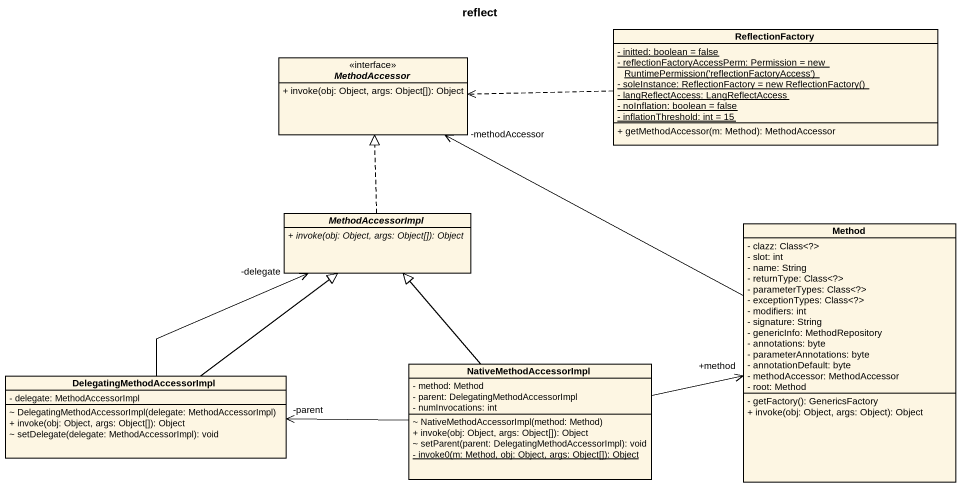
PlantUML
@startuml
title reflect
hide circle
hide empty members
skinparam classAttributeIconSize 0
class ReflectionFactory {
  {static} - initted: boolean = false
  {static} {field} - reflectionFactoryAccessPerm: Permission = new RuntimePermission('reflectionFactoryAccess')
  {static} {field} - soleInstance: ReflectionFactory = new ReflectionFactory()
  {static} - langReflectAccess: LangReflectAccess
  {static} - noInflation: boolean = false
  {static} - inflationThreshold: int = 15
  + getMethodAccessor(m: Method): MethodAccessor
}
interface MethodAccessor <<interface>> {
  + invoke(obj: Object, args: Object[]): Object
}
abstract class MethodAccessorImpl {
  {abstract} + invoke(obj: Object, args: Object[]): Object
}
class Method {
  - clazz: Class<?>
  - slot: int
  - name: String
  - returnType: Class<?>
  - parameterTypes: Class<?>
  - exceptionTypes: Class<?>
  - modifiers: int
  - signature: String
  - genericInfo: MethodRepository
  - annotations: byte
  - parameterAnnotations: byte
  - annotationDefault: byte
  - methodAccessor: MethodAccessor
  - root: Method
  - getFactory(): GenericsFactory
  + invoke(obj: Object, args: Object): Object
}
class DelegatingMethodAccessorImpl {
  - delegate: MethodAccessorImpl
  ~ DelegatingMethodAccessorImpl(delegate: MethodAccessorImpl)
  + invoke(obj: Object, args: Object[]): Object
  ~ setDelegate(delegate: MethodAccessorImpl): void
}
class NativeMethodAccessorImpl {
  - method: Method
  - parent: DelegatingMethodAccessorImpl
  - numInvocations: int
  ~ NativeMethodAccessorImpl(method: Method)
  + invoke(obj: Object, args: Object[]): Object
  ~ setParent(parent: DelegatingMethodAccessorImpl): void
  {static} - invoke0(m: Method, obj: Object, args: Object[]): Object
}
ReflectionFactory .left.> MethodAccessor
MethodAccessorImpl .up.|> MethodAccessor
Method -left-> "-methodAccessor" MethodAccessor
DelegatingMethodAccessorImpl -up-> "-delegate" MethodAccessorImpl
DelegatingMethodAccessorImpl -up-|> MethodAccessorImpl
NativeMethodAccessorImpl -up-|> MethodAccessorImpl
NativeMethodAccessorImpl -right-> "+method" Method
NativeMethodAccessorImpl -left-> "-parent" DelegatingMethodAccessorImpl
@enduml
